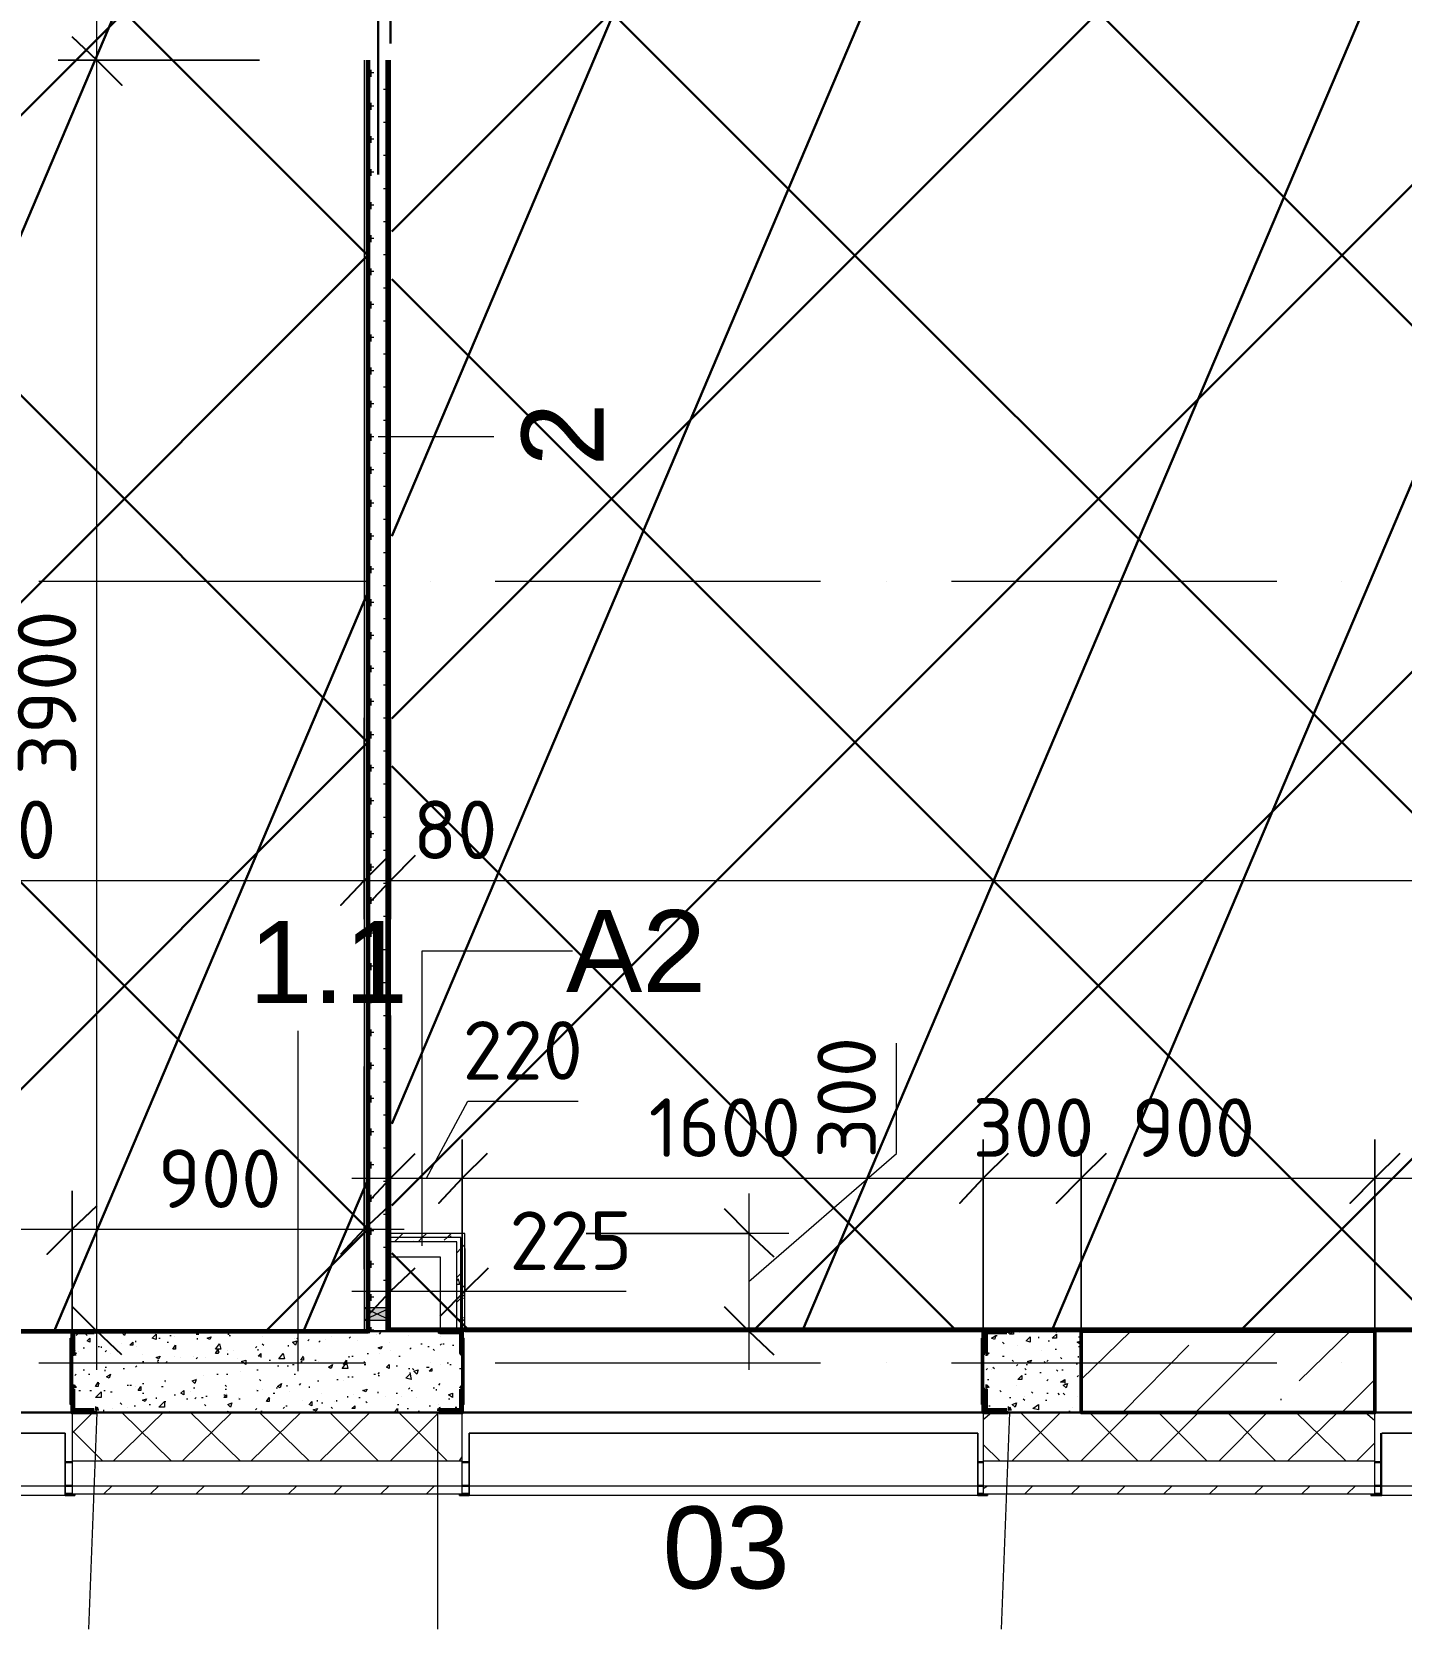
# Model space of a CAD drawing. Header units: millimetres. Extents: x -84737 to 172119, y -43083 to 59399.
# Drawn here: x 25883 to 30087, y 33163 to 38067 of the extents above; entities that cross this region are included whole.
import ezdxf

# ---------------------------------------------------------------- set-up
doc = ezdxf.new("R2010")
doc.units = ezdxf.units.MM
for name, color, linetype, lineweight in [('11) Плинтус ПЛ-2', 70, 'Continuous', 30), ('15) Штукатурка стен СТ-1.1', 161, 'Continuous', 60), ('16) Краска СТ-1.1 стена', 5, 'Continuous', 60), ('18) Краска ПТ-1 потолок', 31, 'Continuous', 30), ('20) Шпакл. баз. фин Стена', 40, 'Continuous', 60), ('22) Шпакл. баз. фин. Потолок', 102, 'Continuous', 30)]:
    doc.layers.add(name, color=color, linetype=linetype, lineweight=lineweight)
for name, color, linetype in [('PDF _Марки', 7, 'Continuous'), ('PDF _Несущие колонны', 7, 'Continuous'), ('PDF _Обобщенные модели', 7, 'Continuous'), ('PDF _Окна', 7, 'Continuous'), ('PDF _Оси', 7, 'Continuous'), ('PDF _Перекрытия', 7, 'Continuous'), ('PDF _Размеры-100', 7, 'Continuous'), ('PDF _Стены', 7, 'Continuous'), ('PDF _Текст', 7, 'Continuous'), ('PDF _Элементы узлов', 7, 'Continuous')]:
    doc.layers.add(name, color=color, linetype=linetype)
doc.styles.add('PDF GOSTCommon', font='arial.ttf')
doc.styles.add('PDF ISOCPEUR', font='isocpeur.ttf')

msp = doc.modelspace()

# ---------------------------------------------------------------- hatches: boundary and pattern name
at = {"layer": '18) Краска ПТ-1 потолок'}
h = msp.add_hatch(dxfattribs=at)
h.set_pattern_fill('ANSI32', color=256, scale=222, angle=22)
h.paths.add_polyline_path([(26915.9, 43368.7), (24507.3, 43368.7), (24507.3, 34077.2), (26915.9, 34077.2)])
h.paths.add_polyline_path([(36427.6, 39178), (36427.6, 34081.4), (26987.8, 34081.4), (26987.8, 40617.2), (29108.6, 40617.2), (29108.6, 39178)])
h.paths.add_polyline_path([(42006.7, 34077.2), (36508, 34077.2), (36508, 44380.4), (42006.7, 44380.4)])
h.paths.add_polyline_path([(21895.5, 43368.7), (24304.1, 43368.7), (24304.1, 34077.2), (21895.5, 34077.2)])
h.paths.add_polyline_path([(12383.8, 39178), (12383.8, 34081.4), (21823.5, 34081.4), (21823.5, 40617.2), (19702.8, 40617.2), (19702.8, 39178)])
h.paths.add_polyline_path([(6804.6, 34077.2), (12303.4, 34077.2), (12303.4, 44380.4), (6804.6, 44380.4)])
h = msp.add_hatch(dxfattribs=at)
h.set_pattern_fill('ANSI32', color=256, scale=222, angle=22)
h.paths.add_polyline_path([(26915.9, 43368.7), (24507.3, 43368.7), (24507.3, 34077.2), (26915.9, 34077.2)])
h.paths.add_polyline_path([(36427.6, 39178), (36427.6, 34081.4), (26987.8, 34081.4), (26987.8, 40617.2), (29108.6, 40617.2), (29108.6, 39178)])
h.paths.add_polyline_path([(42006.7, 34077.2), (36508, 34077.2), (36508, 44380.4), (42006.7, 44380.4)])
h.paths.add_polyline_path([(21895.5, 43368.7), (24304.1, 43368.7), (24304.1, 34077.2), (21895.5, 34077.2)])
h.paths.add_polyline_path([(12383.8, 39178), (12383.8, 34081.4), (21823.5, 34081.4), (21823.5, 40617.2), (19702.8, 40617.2), (19702.8, 39178)])
h.paths.add_polyline_path([(6804.6, 34077.2), (12303.4, 34077.2), (12303.4, 44380.4), (6804.6, 44380.4)])
at = {"layer": '22) Шпакл. баз. фин. Потолок'}
h = msp.add_hatch(dxfattribs=at)
h.set_pattern_fill('ANSI37', color=256, scale=333)
h.paths.add_polyline_path([(26915.9, 43368.7), (24507.3, 43368.7), (24507.3, 34077.2), (26915.9, 34077.2)])
h.paths.add_polyline_path([(36427.6, 39178), (36427.6, 34081.4), (26987.8, 34081.4), (26987.8, 40617.2), (29108.6, 40617.2), (29108.6, 39178)])
h.paths.add_polyline_path([(42006.7, 34077.2), (36508, 34077.2), (36508, 44380.4), (42006.7, 44380.4)])
h.paths.add_polyline_path([(21895.5, 43368.7), (24304.1, 43368.7), (24304.1, 34077.2), (21895.5, 34077.2)])
h.paths.add_polyline_path([(12383.8, 39178), (12383.8, 34081.4), (21823.5, 34081.4), (21823.5, 40617.2), (19702.8, 40617.2), (19702.8, 39178)])
h.paths.add_polyline_path([(6804.6, 34077.2), (12303.4, 34077.2), (12303.4, 44380.4), (6804.6, 44380.4)])
h = msp.add_hatch(dxfattribs=at)
h.set_pattern_fill('ANSI37', color=256, scale=333)
h.paths.add_polyline_path([(26915.9, 43368.7), (24507.3, 43368.7), (24507.3, 34077.2), (26915.9, 34077.2)])
h.paths.add_polyline_path([(36427.6, 39178), (36427.6, 34081.4), (26987.8, 34081.4), (26987.8, 40617.2), (29108.6, 40617.2), (29108.6, 39178)])
h.paths.add_polyline_path([(42006.7, 34077.2), (36508, 34077.2), (36508, 44380.4), (42006.7, 44380.4)])
h.paths.add_polyline_path([(21895.5, 43368.7), (24304.1, 43368.7), (24304.1, 34077.2), (21895.5, 34077.2)])
h.paths.add_polyline_path([(12383.8, 39178), (12383.8, 34081.4), (21823.5, 34081.4), (21823.5, 40617.2), (19702.8, 40617.2), (19702.8, 39178)])
h.paths.add_polyline_path([(6804.6, 34077.2), (12303.4, 34077.2), (12303.4, 44380.4), (6804.6, 44380.4)])

# ---------------------------------------------------------------- linework, layer by layer
at = {"layer": '11) Плинтус ПЛ-2'}
for points in [[(26915.9, 43368.7), (24507.3, 43368.7), (24507.3, 34077.2), (26915.9, 34077.2), (26915.9, 37980)], [(36427.6, 37480.5), (36427.6, 34081.4), (26976.2, 34081.4), (26976.2, 37980)]]:
    msp.add_lwpolyline(points, dxfattribs=at)
at = {"layer": '15) Штукатурка стен СТ-1.1'}
for points in [[(24507.3, 43368.7), (24507.3, 34077.2), (26915.9, 34077.2), (26915.9, 37980)], [(36427.6, 37480.5), (36427.6, 34081.4), (26976.2, 34081.4), (26976.2, 37980)]]:
    msp.add_lwpolyline(points, dxfattribs=at)
at = {"layer": '16) Краска СТ-1.1 стена'}
for points in [[(24507.3, 43368.7), (24507.3, 34077.2), (26915.9, 34077.2), (26915.9, 37980)], [(36427.6, 37480.5), (36427.6, 34081.4), (26976.2, 34081.4), (26976.2, 37980)]]:
    msp.add_lwpolyline(points, dxfattribs=at)
at = {"layer": '20) Шпакл. баз. фин Стена'}
for points in [[(24507.3, 43368.7), (24507.3, 34077.2), (26915.9, 34077.2), (26915.9, 37980)], [(36427.6, 37480.5), (36427.6, 34081.4), (26976.2, 34081.4), (26976.2, 37980)]]:
    msp.add_lwpolyline(points, dxfattribs=at)
at = {"layer": 'PDF _Марки', "lineweight": 9}
for points in [[(26946.1, 36824.5), (27301.7, 36824.5)], [(27081.6, 34339.6), (27081.6, 35245.5), (27543, 35245.5)], [(26700.6, 33954.4), (26700.6, 35000)], [(26082.6, 33827.4), (26057.2, 33162.8)], [(27128.2, 33827.4), (27128.2, 33162.8)], [(28884.9, 33827.4), (28859.5, 33162.8)]]:
    msp.add_lwpolyline(points, dxfattribs=at)
at = {"layer": 'PDF _Несущие колонны', "lineweight": 9}
for points in [[(29105.1, 33929), (29257.5, 34077.2)], [(29232.1, 33827.4), (29435.3, 34034.8)], [(29456.4, 33827.4), (29706.2, 34077.2)], [(29773.9, 33924.8), (29930.5, 34077.2)], [(29905.1, 33827.4), (30006.7, 33929)], [(29718.9, 33865.5), (29718.9, 33869.7)]]:
    msp.add_lwpolyline(points, dxfattribs=at)
at = {"layer": 'PDF _Несущие колонны', "lineweight": 50}
msp.add_lwpolyline([(30006.7, 34077.2), (29105.1, 34077.2), (29105.1, 33827.4), (30006.7, 33827.4)], close=True, dxfattribs=at)
at = {"layer": 'PDF _Обобщенные модели', "lineweight": 30}
for points in [[(26946.1, 39677.7), (26946.1, 37628.8)], [(26006.4, 33852.8), (26002.1, 33852.8), (26002.1, 34056), (26006.4, 34056)], [(27204.4, 34056), (27208.6, 34056), (27208.6, 33852.8), (27204.4, 33852.8)], [(28804.5, 33852.8), (28800.3, 33852.8), (28800.3, 34056), (28804.5, 34056)]]:
    msp.add_lwpolyline(points, dxfattribs=at)
at = {"layer": 'PDF _Обобщенные модели', "lineweight": 50}
for points in [[(26082.6, 34077.2), (26006.4, 34077.2), (26006.4, 34005.2)], [(26010.6, 34009.4), (26010.6, 34072.9), (26074.1, 34072.9)], [(27204.4, 34005.2), (27204.4, 34077.2), (27132.4, 34077.2)], [(27136.6, 34072.9), (27200.1, 34072.9), (27200.1, 34009.4)], [(28880.7, 34077.2), (28804.5, 34077.2), (28804.5, 34005.2)], [(28813, 34009.4), (28813, 34072.9), (28876.5, 34072.9)], [(26006.4, 33903.6), (26006.4, 33827.4), (26082.6, 33827.4)], [(26074.1, 33835.9), (26010.6, 33835.9), (26010.6, 33899.4)], [(27132.4, 33827.4), (27204.4, 33827.4), (27204.4, 33903.6)], [(27200.1, 33899.4), (27200.1, 33835.9), (27136.6, 33835.9)], [(28804.5, 33903.6), (28804.5, 33827.4), (28880.7, 33827.4)], [(28876.5, 33835.9), (28813, 33835.9), (28813, 33899.4)]]:
    msp.add_lwpolyline(points, dxfattribs=at)
for centre, radius, start, end in [((26077.3, 34080.7), 6.35, 270, 11.5359), ((27138.8, 34079.3), 6.36, 168.4833, 269.9732), ((28879.8, 34080.7), 6.35, 270, 11.5359), ((26009.5, 34012.9), 6.35, 258.4641, 360), ((27206.5, 34011.5), 6.36, 180.0268, 281.5167), ((28812, 34012.9), 6.35, 258.4641, 360), ((26009.5, 33902.9), 6.35, 0, 101.5359), ((27206.5, 33901.5), 6.36, 78.4833, 179.9732), ((28812, 33902.9), 6.35, 0, 101.5359), ((26077.3, 33835.1), 6.35, 348.4641, 90), ((27138.8, 33833.7), 6.36, 90.0268, 191.5167), ((28879.8, 33835.1), 6.35, 348.4641, 90)]:
    msp.add_arc(centre, radius, start, end, dxfattribs=at)
at = {"layer": 'PDF _Окна', "lineweight": 18}
for points in [[(25985.2, 33573.4), (26014.8, 33573.4), (26014.8, 33577.6), (26014.8, 33573.4), (25985.2, 33573.4), (25985.2, 33763.9), (24825.3, 33763.9), (24825.3, 33573.4), (24795.7, 33573.4), (24795.7, 33577.6), (24795.7, 33573.4), (24825.3, 33573.4)], [(24825.3, 33603), (24825.3, 33763.9), (25985.2, 33763.9), (25985.2, 33603)], [(28787.6, 33573.4), (28817.2, 33573.4), (28817.2, 33577.6), (28817.2, 33573.4), (28787.6, 33573.4), (28787.6, 33763.9), (27225.5, 33763.9), (27225.5, 33573.4), (27195.9, 33573.4), (27195.9, 33577.6), (27195.9, 33573.4), (27225.5, 33573.4)], [(27225.5, 33603), (27225.5, 33763.9), (28787.6, 33763.9), (28787.6, 33603)], [(30023.7, 33763.9), (30023.7, 33573.4), (29998.3, 33573.4), (29998.3, 33577.6)], [(33185.9, 33573.4), (33215.5, 33573.4), (33215.5, 33577.6), (33215.5, 33573.4), (33185.9, 33573.4), (33185.9, 33763.9), (30027.9, 33763.9)], [(30027.9, 33603), (30027.9, 33763.9), (33185.9, 33763.9), (33185.9, 33603)], [(29994, 33577.6), (29994, 33573.4), (30027.9, 33573.4)]]:
    msp.add_lwpolyline(points, dxfattribs=at)
for points in [[(25985.2, 33603), (25985.2, 33573.4), (24825.3, 33573.4), (24825.3, 33603)], [(28787.6, 33603), (28787.6, 33573.4), (27225.5, 33573.4), (27225.5, 33603)], [(33185.9, 33603), (33185.9, 33573.4), (30027.9, 33573.4), (30027.9, 33603)]]:
    msp.add_lwpolyline(points, close=True, dxfattribs=at)
at = {"layer": 'PDF _Окна', "transparency": 33554559}
for points in [[(26984.2, 34111), (26984.2, 34149.1), (26903.8, 34111)], [(26984.2, 34149.1), (26903.8, 34111), (26903.8, 34149.1)]]:
    msp.add_solid(points, dxfattribs=at)
at = {"layer": 'PDF _Оси', "lineweight": 9}
for points in [[(25904.8, 36380), (26908, 36380)], [(27107, 36380), (27107, 36380)], [(27306, 36380), (28305, 36380)], [(28508.2, 36380), (28508.2, 36380)], [(28707.1, 36380), (29706.2, 36380)], [(29905.1, 36380), (29905.1, 36380)], [(25904.8, 33979.8), (26908, 33979.8)], [(27107, 33979.8), (27107, 33979.8)], [(27306, 33979.8), (28305, 33979.8)], [(28508.2, 33979.8), (28508.2, 33979.8)], [(28707.1, 33979.8), (29706.2, 33979.8)], [(29905.1, 33979.8), (29905.1, 33979.8)]]:
    msp.add_lwpolyline(points, dxfattribs=at)
at = {"layer": 'PDF _Перекрытия', "lineweight": 30}
msp.add_lwpolyline([(26984.2, 39377.1), (26984.2, 38031)], dxfattribs=at)
at = {"layer": 'PDF _Размеры-100', "lineweight": 9}
for points in [[(26082.6, 33958.6), (26082.6, 37980.2), (26082.6, 39427.9), (26082.6, 43377.5), (26082.6, 43580.7), (26188.4, 43580.7), (25964, 43580.7), (26188.4, 43580.7), (26082.6, 43580.7), (26082.6, 44698.2)], [(6686.1, 35461.4), (12303.5, 35461.4), (12384, 35461.4), (21824, 35461.4), (21904.4, 35461.4), (24304.6, 35461.4), (24503.6, 35461.4), (26903.8, 35461.4), (26984.2, 35461.4), (36424.2, 35461.4), (36504.7, 35461.4), (36504.7, 35960.9), (36504.7, 35342.9), (36504.7, 35960.9), (36504.7, 35461.4), (42126.4, 35461.4)], [(26946.1, 35461.4), (27068.9, 35461.4), (27293.3, 35461.4)], [(26984.2, 34424.3), (26984.2, 35046.6), (26984.2, 34547)], [(28084.9, 34229.6), (28537.8, 34623.2), (28537.8, 34961.9)], [(26903.8, 34267.7), (26903.8, 34889.9), (26903.8, 34390.4)], [(27094.3, 34547), (27221.3, 34784.1), (27560, 34784.1)], [(26984.2, 34077.2), (26984.2, 34699.4), (26984.2, 34199.9)], [(26865.7, 34547), (27204.4, 34547), (28804.5, 34547), (29105.1, 34547), (30006.7, 34547), (33207, 34547), (34104.5, 34547), (34405, 34547), (35607.2, 34547), (35607.2, 34047.5), (35607.2, 34665.6), (35607.2, 34047.5), (35607.2, 34547), (36547, 34547)], [(24685.6, 34390.4), (26006.4, 34390.4), (26006.4, 33886.7), (26006.4, 34508.9), (26006.4, 33886.7), (26006.4, 34390.4), (27026.6, 34390.4)], [(28084.9, 34500.5), (28084.9, 33958.6)], [(27212.8, 34077.2), (27212.8, 34331.2), (27212.8, 34199.9)], [(28207.6, 34377.7), (27585.4, 34377.7), (28084.9, 34377.7)], [(26865.7, 34199.9), (27331.4, 34199.9)], [(27098.5, 34199.9), (27365.2, 34199.9), (27708.1, 34199.9)], [(25964, 34077.2), (26294.2, 34077.2), (26082.6, 34077.2)], [(27966.3, 34077.2), (28584.4, 34077.2), (28084.9, 34077.2)]]:
    msp.add_lwpolyline(points, dxfattribs=at)
at = {"layer": 'PDF _Размеры-100', "lineweight": 25}
for points in [[(26006.4, 38052.1), (26082.6, 37980.2), (26158.8, 37904), (26082.6, 37980.2)], [(26980, 35537.6), (26903.8, 35461.4), (26831.8, 35385.2), (26903.8, 35461.4)], [(27060.4, 35537.6), (26984.2, 35461.4), (26912.3, 35385.2), (26984.2, 35461.4)], [(27280.6, 34623.2), (27204.4, 34547), (27132.4, 34470.8), (27204.4, 34547)], [(28880.7, 34623.2), (28804.5, 34547), (28732.5, 34470.8), (28804.5, 34547)], [(29181.3, 34623.2), (29105.1, 34547), (29028.9, 34470.8), (29105.1, 34547)], [(30082.9, 34623.2), (30006.7, 34547), (29930.5, 34470.8), (30006.7, 34547)], [(26082.6, 34462.4), (26006.4, 34390.4), (25930.2, 34314.2), (26006.4, 34390.4)]]:
    msp.add_lwpolyline(points, close=True, dxfattribs=at)
at = {"layer": 'PDF _Размеры-100', "lineweight": 9}
for points in [[(26082.6, 37980.2), (26582.1, 37980.2), (25964, 37980.2), (26582.1, 37980.2)], [(26903.8, 35461.4), (26903.8, 35960.9), (26903.8, 35342.9), (26903.8, 35960.9)], [(26984.2, 35461.4), (26984.2, 35960.9), (26984.2, 35342.9), (26984.2, 35960.9)], [(27204.4, 34547), (27204.4, 34047.5), (27204.4, 34665.6), (27204.4, 34047.5)], [(28804.5, 34547), (28804.5, 34047.5), (28804.5, 34665.6), (28804.5, 34047.5)], [(29105.1, 34547), (29105.1, 34047.5), (29105.1, 34665.6), (29105.1, 34047.5)], [(30006.7, 34547), (30006.7, 34047.5), (30006.7, 34665.6), (30006.7, 34047.5)]]:
    msp.add_lwpolyline(points, close=True, dxfattribs=at)
at = {"layer": 'PDF _Размеры-100', "lineweight": 25}
for points in [[(26912.3, 34470.8), (26984.2, 34547), (27060.4, 34623.2)], [(26831.8, 34314.2), (26903.8, 34390.4), (26980, 34462.4)], [(28008.7, 34453.9), (28084.9, 34377.7), (28161.1, 34305.8)], [(26912.3, 34123.7), (26984.2, 34199.9), (27060.4, 34271.9)], [(27136.6, 34123.7), (27212.8, 34199.9), (27284.8, 34271.9)], [(26158.8, 34005.2), (26082.6, 34077.2), (26006.4, 34153.4)], [(28008.7, 34153.4), (28084.9, 34077.2), (28161.1, 34005.2)]]:
    msp.add_lwpolyline(points, dxfattribs=at)
at = {"layer": 'PDF _Стены', "lineweight": 18}
for points in [[(26903.8, 37980.2), (26903.8, 34149.1)], [(26984.2, 34149.1), (26984.2, 37980.2)], [(27204.4, 34077.2), (27212.8, 34077.2), (27212.8, 34377.7), (26984.2, 34377.7)], [(27200.1, 34077.2), (27200.1, 34365), (26984.2, 34365)], [(27187.4, 34077.2), (27187.4, 34352.3), (26984.2, 34352.3)], [(26984.2, 34305.8), (27136.6, 34305.8), (27136.6, 34077.2)], [(26903.8, 34111), (26903.8, 34077.2), (26984.2, 34077.2), (26984.2, 34111)], [(26006.4, 33827.4), (26006.4, 33577.6), (27204.4, 33577.6), (27204.4, 33827.4)], [(28804.5, 33827.4), (28804.5, 33577.6), (30006.7, 33577.6), (30006.7, 33827.4), (29105.1, 33827.4)], [(26006.4, 33679.2), (27204.4, 33679.2)], [(28804.5, 33679.2), (30006.7, 33679.2)], [(26006.4, 33603), (27204.4, 33603)], [(28804.5, 33603), (30006.7, 33603)]]:
    msp.add_lwpolyline(points, dxfattribs=at)
at = {"layer": 'PDF _Стены', "lineweight": 9}
for points in [[(26912.3, 37942.1), (26933.4, 37942.1)], [(26925, 37929.4), (26925, 37950.5)], [(26963.1, 37891.3), (26984.2, 37891.3)], [(26975.8, 37878.6), (26975.8, 37899.7)], [(26912.3, 37840.5), (26933.4, 37840.5)], [(26925, 37827.8), (26925, 37848.9)], [(26963.1, 37789.7), (26984.2, 37789.7)], [(26975.8, 37777), (26975.8, 37798.1)], [(26912.3, 37738.9), (26933.4, 37738.9)], [(26925, 37726.2), (26925, 37747.3)], [(26963.1, 37688.1), (26984.2, 37688.1)], [(26975.8, 37675.4), (26975.8, 37696.5)], [(26912.3, 37637.3), (26933.4, 37637.3)], [(26925, 37624.6), (26925, 37645.7)], [(26963.1, 37586.5), (26984.2, 37586.5)], [(26975.8, 37573.8), (26975.8, 37594.9)], [(26912.3, 37535.7), (26933.4, 37535.7)], [(26925, 37523), (26925, 37544.1)], [(26963.1, 37484.9), (26984.2, 37484.9)], [(26975.8, 37472.2), (26975.8, 37493.3)], [(26912.3, 37434.1), (26933.4, 37434.1)], [(26925, 37421.4), (26925, 37442.5)], [(26963.1, 37383.3), (26984.2, 37383.3)], [(26975.8, 37370.6), (26975.8, 37391.7)], [(26912.3, 37332.5), (26933.4, 37332.5)], [(26925, 37319.8), (26925, 37340.9)], [(26963.1, 37281.7), (26984.2, 37281.7)], [(26975.8, 37269), (26975.8, 37290.2)], [(26912.3, 37230.9), (26933.4, 37230.9)], [(26925, 37218.2), (26925, 37239.4)], [(26963.1, 37180.1), (26984.2, 37180.1)], [(26975.8, 37167.4), (26975.8, 37188.6)], [(26912.3, 37129.3), (26933.4, 37129.3)], [(26925, 37116.6), (26925, 37137.8)], [(26963.1, 37078.5), (26984.2, 37078.5)], [(26975.8, 37065.8), (26975.8, 37087)], [(26912.3, 37027.7), (26933.4, 37027.7)], [(26925, 37015), (26925, 37036.2)], [(26975.8, 36964.2), (26975.8, 36985.4)], [(26925, 36913.4), (26925, 36934.6)], [(26963.1, 36976.9), (26984.2, 36976.9)], [(26912.3, 36926.1), (26933.4, 36926.1)], [(26975.8, 36862.6), (26975.8, 36883.8)], [(26925, 36811.8), (26925, 36833)], [(26963.1, 36875.3), (26984.2, 36875.3)], [(26912.3, 36824.5), (26933.4, 36824.5)], [(26975.8, 36761), (26975.8, 36782.2)], [(26963.1, 36773.7), (26984.2, 36773.7)], [(26912.3, 36722.9), (26933.4, 36722.9)], [(26925, 36710.2), (26925, 36731.4)], [(26963.1, 36672.1), (26984.2, 36672.1)], [(26975.8, 36659.4), (26975.8, 36680.6)], [(26912.3, 36621.3), (26933.4, 36621.3)], [(26925, 36608.6), (26925, 36629.8)], [(26963.1, 36570.5), (26984.2, 36570.5)], [(26975.8, 36557.8), (26975.8, 36579)], [(26912.3, 36519.7), (26933.4, 36519.7)], [(26925, 36507), (26925, 36528.2)], [(26963.1, 36468.9), (26984.2, 36468.9)], [(26975.8, 36456.2), (26975.8, 36477.4)], [(26912.3, 36418.1), (26933.4, 36418.1)], [(26925, 36405.4), (26925, 36426.6)], [(26963.1, 36367.3), (26984.2, 36367.3)], [(26975.8, 36354.6), (26975.8, 36375.8)], [(26912.3, 36316.5), (26933.4, 36316.5)], [(26925, 36303.8), (26925, 36325)], [(26963.1, 36265.7), (26984.2, 36265.7)], [(26975.8, 36253), (26975.8, 36274.2)], [(26912.3, 36214.9), (26933.4, 36214.9)], [(26925, 36202.2), (26925, 36223.4)], [(26963.1, 36164.1), (26984.2, 36164.1)], [(26975.8, 36151.4), (26975.8, 36172.6)], [(26912.3, 36113.3), (26933.4, 36113.3)], [(26925, 36100.6), (26925, 36121.8)], [(26963.1, 36062.5), (26984.2, 36062.5)], [(26975.8, 36049.8), (26975.8, 36071)], [(26912.3, 36011.7), (26933.4, 36011.7)], [(26925, 35999), (26925, 36020.2)], [(26963.1, 35960.9), (26984.2, 35960.9)], [(26975.8, 35948.2), (26975.8, 35969.4)], [(26912.3, 35910.1), (26933.4, 35910.1)], [(26925, 35897.4), (26925, 35918.6)], [(26963.1, 35859.3), (26984.2, 35859.3)], [(26975.8, 35846.6), (26975.8, 35867.8)], [(26912.3, 35808.5), (26933.4, 35808.5)], [(26925, 35795.8), (26925, 35817)], [(26963.1, 35757.7), (26984.2, 35757.7)], [(26975.8, 35745), (26975.8, 35766.2)], [(26912.3, 35706.9), (26933.4, 35706.9)], [(26925, 35694.2), (26925, 35715.4)], [(26963.1, 35656.1), (26984.2, 35656.1)], [(26975.8, 35643.4), (26975.8, 35664.6)], [(26912.3, 35605.3), (26933.4, 35605.3)], [(26925, 35592.6), (26925, 35613.8)], [(26975.8, 35541.8), (26975.8, 35563)], [(26925, 35491), (26925, 35512.2)], [(26963.1, 35554.5), (26984.2, 35554.5)], [(26912.3, 35503.7), (26933.4, 35503.7)], [(26975.8, 35440.2), (26975.8, 35461.4)], [(26925, 35389.4), (26925, 35410.6)], [(26963.1, 35452.9), (26984.2, 35452.9)], [(26912.3, 35402.1), (26933.4, 35402.1)], [(26975.8, 35338.7), (26975.8, 35359.8)], [(26963.1, 35351.4), (26984.2, 35351.4)], [(26912.3, 35300.6), (26933.4, 35300.6)], [(26925, 35287.9), (26925, 35309)], [(26963.1, 35249.8), (26984.2, 35249.8)], [(26975.8, 35237.1), (26975.8, 35258.2)], [(26912.3, 35199), (26933.4, 35199)], [(26925, 35186.3), (26925, 35207.4)], [(26963.1, 35148.2), (26984.2, 35148.2)], [(26975.8, 35135.5), (26975.8, 35156.6)], [(26912.3, 35097.4), (26933.4, 35097.4)], [(26925, 35084.7), (26925, 35105.8)], [(26963.1, 35046.6), (26984.2, 35046.6)], [(26975.8, 35033.9), (26975.8, 35055)], [(26912.3, 34995.8), (26933.4, 34995.8)], [(26925, 34983.1), (26925, 35004.2)], [(26963.1, 34945), (26984.2, 34945)], [(26975.8, 34932.3), (26975.8, 34953.4)], [(26912.3, 34894.2), (26933.4, 34894.2)], [(26925, 34881.5), (26925, 34902.6)], [(26963.1, 34843.4), (26984.2, 34843.4)], [(26975.8, 34830.7), (26975.8, 34851.8)], [(26912.3, 34792.6), (26933.4, 34792.6)], [(26925, 34779.9), (26925, 34801)], [(26963.1, 34741.8), (26984.2, 34741.8)], [(26975.8, 34729.1), (26975.8, 34750.2)], [(26912.3, 34691), (26933.4, 34691)], [(26925, 34678.3), (26925, 34699.4)], [(26963.1, 34640.2), (26984.2, 34640.2)], [(26975.8, 34627.5), (26975.8, 34648.6)], [(26912.3, 34589.4), (26933.4, 34589.4)], [(26925, 34576.7), (26925, 34597.8)], [(26963.1, 34538.6), (26984.2, 34538.6)], [(26975.8, 34525.9), (26975.8, 34547)], [(26912.3, 34487.8), (26933.4, 34487.8)], [(26925, 34475.1), (26925, 34496.2)], [(26963.1, 34437), (26984.2, 34437)], [(26975.8, 34424.3), (26975.8, 34445.4)], [(26912.3, 34386.2), (26933.4, 34386.2)], [(26925, 34373.5), (26925, 34394.7)], [(26963.1, 34335.4), (26984.2, 34335.4)], [(26975.8, 34322.7), (26975.8, 34343.9)], [(26996.9, 34352.3), (27009.6, 34365), (27022.3, 34377.7)], [(27030.8, 34377.7), (27030.8, 34377.7)], [(27056.2, 34356.6), (27056.2, 34356.6)], [(27068.9, 34352.3), (27081.6, 34365), (27094.3, 34377.7)], [(27149.3, 34356.6), (27157.8, 34365), (27170.5, 34377.7)], [(27166.3, 34369.3), (27170.5, 34369.3)], [(27187.4, 34318.5), (27200.1, 34331.2), (27212.8, 34343.9)], [(26912.3, 34284.6), (26933.4, 34284.6)], [(26925, 34271.9), (26925, 34293.1)], [(26963.1, 34233.8), (26984.2, 34233.8)], [(26975.8, 34221.1), (26975.8, 34242.3)], [(27187.4, 34242.3), (27200.1, 34255)], [(27187.4, 34246.5), (27187.4, 34246.5)], [(27187.4, 34229.6), (27191.7, 34238), (27195.9, 34221.1), (27187.4, 34221.1)], [(27200.1, 34255), (27200.1, 34255)], [(26912.3, 34183), (26933.4, 34183)], [(26925, 34170.3), (26925, 34191.5)], [(27187.4, 34166.1), (27200.1, 34178.8), (27212.8, 34191.5)], [(27208.6, 34216.9), (27208.6, 34212.6)], [(27208.6, 34178.8), (27212.8, 34178.8)], [(26925, 34077.2), (26925, 34089.9)], [(27187.4, 34089.9), (27187.4, 34094.1)], [(27204.4, 34115.3), (27200.1, 34106.8), (27200.1, 34111), (27191.7, 34111), (27200.1, 34115.3), (27204.4, 34119.5), (27208.6, 34119.5)], [(27200.1, 34102.6), (27212.8, 34115.3)], [(26019.1, 34064.5), (26023.3, 34068.7)], [(26048.7, 34068.7), (26052.9, 34064.5)], [(26112.2, 34077.2), (26112.2, 34077.2)], [(26158.8, 34039.1), (26158.8, 34039.1)], [(26196.9, 34077.2), (26201.1, 34077.2)], [(26201.1, 34047.5), (26201.1, 34043.3)], [(26273.1, 34056), (26277.3, 34056)], [(26294.2, 34072.9), (26298.5, 34072.9)], [(26298.5, 34043.3), (26302.7, 34043.3)], [(26306.9, 34064.5), (26311.2, 34064.5)], [(26319.6, 34060.2), (26319.6, 34060.2)], [(26387.4, 34068.7), (26391.6, 34068.7), (26395.8, 34068.7)], [(26391.6, 34051.8), (26391.6, 34056)], [(26484.7, 34068.7), (26489, 34068.7)], [(26489, 34064.5), (26493.2, 34064.5)], [(26590.6, 34060.2), (26590.6, 34060.2)], [(26590.6, 34039.1), (26594.8, 34034.8)], [(26671, 34030.6), (26671, 34034.8)], [(26683.7, 34043.3), (26687.9, 34043.3)], [(26687.9, 34056), (26687.9, 34056)], [(26696.4, 34056), (26700.6, 34051.8)], [(26730.2, 34047.5), (26734.5, 34051.8)], [(26747.2, 34077.2), (26747.2, 34077.2)], [(26764.1, 34043.3), (26768.3, 34047.5)], [(26785.3, 34051.8), (26785.3, 34051.8)], [(26802.2, 34072.9), (26806.4, 34072.9)], [(26802.2, 34060.2), (26802.2, 34060.2)], [(26844.5, 34072.9), (26844.5, 34072.9)], [(26857.2, 34056), (26861.5, 34060.2)], [(26882.6, 34047.5), (26882.6, 34047.5)], [(26912.3, 34081.4), (26933.4, 34081.4)], [(26916.5, 34072.9), (26920.7, 34072.9)], [(26941.9, 34068.7), (26941.9, 34068.7)], [(26950.4, 34068.7), (26954.6, 34072.9)], [(26980, 34043.3), (26980, 34043.3)], [(27039.3, 34064.5), (27039.3, 34064.5)], [(27077.4, 34039.1), (27081.6, 34039.1)], [(27136.6, 34060.2), (27136.6, 34060.2)], [(27136.6, 34034.8), (27140.9, 34039.1)], [(27145.1, 34039.1), (27149.3, 34039.1)], [(27174.7, 34034.8), (27179, 34034.8)], [(28842.6, 34064.5), (28846.8, 34064.5)], [(28863.8, 34043.3), (28868, 34039.1)], [(28910.3, 34034.8), (28910.3, 34034.8)], [(28914.6, 34072.9), (28914.6, 34072.9)], [(28931.5, 34077.2), (28931.5, 34077.2)], [(28973.8, 34060.2), (28973.8, 34056)], [(29003.5, 34047.5), (29007.7, 34047.5)], [(29024.6, 34077.2), (29028.9, 34072.9)], [(29079.7, 34077.2), (29079.7, 34077.2)], [(29096.6, 34060.2), (29100.8, 34060.2)], [(26006.4, 34013.7), (26014.8, 34017.9), (26010.6, 34005.2), (26006.4, 34009.4)], [(26014.8, 34005.2), (26019.1, 34005.2)], [(26027.5, 34013.7), (26027.5, 34013.7)], [(26040.2, 34026.4), (26044.5, 34026.4)], [(26086.8, 34030.6), (26091, 34030.6)], [(26095.3, 34030.6), (26095.3, 34026.4)], [(26108, 34013.7), (26112.2, 34017.9)], [(26124.9, 34009.4), (26124.9, 34009.4)], [(26205.3, 34030.6), (26205.3, 34030.6)], [(26222.3, 34005.2), (26222.3, 34005.2)], [(26268.8, 33988.3), (26273.1, 33988.3)], [(26319.6, 34001), (26319.6, 34001)], [(26340.8, 33996.7), (26340.8, 33996.7)], [(26378.9, 34001), (26378.9, 34001)], [(26387.4, 33992.5), (26391.6, 33996.7)], [(26417, 33996.7), (26417, 33996.7)], [(26455.1, 34013.7), (26459.3, 34013.7)], [(26484.7, 34017.9), (26484.7, 34017.9)], [(26484.7, 34005.2), (26484.7, 34009.4)], [(26501.7, 34017.9), (26501.7, 34017.9)], [(26514.4, 33992.5), (26514.4, 33992.5)], [(26569.4, 34026.4), (26573.6, 34030.6)], [(26577.9, 34017.9), (26577.9, 34022.1)], [(26586.3, 34001), (26577.9, 34001), (26586.3, 34009.4), (26586.3, 33996.7)], [(26611.7, 33988.3), (26616, 33988.3)], [(26717.5, 33996.7), (26717.5, 33988.3), (26709.1, 33988.3), (26717.5, 34001)], [(26751.4, 33988.3), (26755.6, 33988.3)], [(26857.2, 33996.7), (26857.2, 34001)], [(26865.7, 34001), (26869.9, 34001)], [(26912.3, 34009.4), (26916.5, 34009.4)], [(26950.4, 34009.4), (26950.4, 34009.4)], [(26984.2, 34017.9), (26984.2, 34017.9)], [(27009.6, 34001), (27013.9, 34001)], [(27043.5, 34022.1), (27047.7, 34026.4)], [(27098.5, 34030.6), (27102.8, 34030.6)], [(27115.5, 34022.1), (27119.7, 34017.9)], [(28817.2, 34022.1), (28817.2, 34022.1)], [(28863.8, 34001), (28868, 34001)], [(28893.4, 33988.3), (28897.6, 33984)], [(28982.3, 34017.9), (28982.3, 34017.9)], [(28999.2, 33984), (29003.5, 33988.3)], [(29024.6, 34022.1), (29028.9, 34022.1)], [(29041.6, 33996.7), (29045.8, 33992.5)], [(29096.6, 34030.6), (29100.8, 34030.6)], [(29096.6, 33996.7), (29096.6, 34001)], [(26014.8, 33941.7), (26019.1, 33945.9)], [(26040.2, 33958.6), (26044.5, 33958.6)], [(26057.2, 33945.9), (26061.4, 33945.9)], [(26108, 33967.1), (26112.2, 33967.1)], [(26108, 33954.4), (26108, 33958.6)], [(26163, 33962.9), (26167.2, 33962.9)], [(26201.1, 33967.1), (26205.3, 33971.3)], [(26222.3, 33984), (26226.5, 33984)], [(26268.8, 33984), (26273.1, 33979.8)], [(26294.2, 33979.8), (26298.5, 33984)], [(26408.5, 33941.7), (26408.5, 33941.7)], [(26450.9, 33945.9), (26455.1, 33945.9)], [(26480.5, 33945.9), (26484.7, 33945.9)], [(26522.8, 33954.4), (26522.8, 33954.4)], [(26573.6, 33958.6), (26577.9, 33958.6)], [(26637.1, 33971.3), (26641.4, 33971.3)], [(26666.8, 33971.3), (26671, 33971.3)], [(26683.7, 33975.6), (26687.9, 33975.6)], [(26687.9, 33945.9), (26692.2, 33945.9)], [(26709.1, 33984), (26713.3, 33984)], [(26764.1, 33984), (26764.1, 33984)], [(26798, 33967.1), (26798, 33962.9)], [(26806.4, 33979.8), (26810.7, 33979.8)], [(26853, 33937.5), (26857.2, 33937.5)], [(26865.7, 33937.5), (26869.9, 33937.5)], [(26903.8, 33984), (26903.8, 33979.8)], [(26903.8, 33975.6), (26908, 33975.6)], [(26933.4, 33945.9), (26937.7, 33945.9)], [(26946.1, 33945.9), (26950.4, 33950.2)], [(26946.1, 33941.7), (26950.4, 33941.7)], [(27001.2, 33971.3), (27005.4, 33971.3)], [(27043.5, 33950.2), (27047.7, 33929), (27030.8, 33933.2), (27043.5, 33945.9)], [(27039.3, 33962.9), (27043.5, 33962.9)], [(27052, 33962.9), (27056.2, 33958.6)], [(27052, 33958.6), (27052, 33958.6)], [(27094.3, 33967.1), (27098.5, 33967.1), (27102.8, 33967.1)], [(27136.6, 33975.6), (27136.6, 33975.6)], [(27157.8, 33979.8), (27162, 33979.8)], [(27166.3, 33975.6), (27170.5, 33975.6)], [(27195.9, 33962.9), (27200.1, 33962.9)], [(28813, 33958.6), (28817.2, 33962.9)], [(28829.9, 33958.6), (28829.9, 33958.6)], [(28834.1, 33967.1), (28838.4, 33962.9)], [(28906.1, 33971.3), (28910.3, 33975.6)], [(28931.5, 33962.9), (28935.7, 33958.6)], [(28931.5, 33945.9), (28935.7, 33945.9)], [(28935.7, 33975.6), (28940, 33975.6)], [(28978.1, 33950.2), (28982.3, 33950.2)], [(28990.8, 33984), (28995, 33979.8)], [(29028.9, 33958.6), (29033.1, 33954.4)], [(29045.8, 33958.6), (29050, 33958.6)], [(29088.1, 33979.8), (29092.4, 33975.6)], [(29092.4, 33937.5), (29096.6, 33941.7)], [(26027.5, 33895.1), (26031.8, 33895.1)], [(26061.4, 33895.1), (26065.6, 33895.1)], [(26086.8, 33916.3), (26091, 33916.3)], [(26103.7, 33895.1), (26108, 33895.1)], [(26124.9, 33890.9), (26129.1, 33890.9)], [(26175.7, 33912.1), (26179.9, 33912.1)], [(26184.2, 33912.1), (26188.4, 33912.1)], [(26201.1, 33907.8), (26201.1, 33907.8)], [(26222.3, 33916.3), (26226.5, 33916.3)], [(26281.5, 33907.8), (26285.8, 33907.8)], [(26290, 33924.8), (26294.2, 33924.8)], [(26294.2, 33920.5), (26294.2, 33920.5)], [(26370.4, 33890.9), (26370.4, 33890.9)], [(26378.9, 33903.6), (26383.1, 33903.6)], [(26387.4, 33933.2), (26387.4, 33933.2)], [(26476.3, 33912.1), (26480.5, 33907.8)], [(26476.3, 33899.4), (26480.5, 33899.4)], [(26573.6, 33899.4), (26573.6, 33899.4)], [(26573.6, 33895.1), (26577.9, 33895.1)], [(26582.1, 33929), (26586.3, 33924.8)], [(26590.6, 33899.4), (26590.6, 33899.4)], [(26632.9, 33903.6), (26637.1, 33903.6)], [(26666.8, 33907.8), (26666.8, 33912.1)], [(26675.2, 33890.9), (26675.2, 33890.9)], [(26704.8, 33912.1), (26709.1, 33916.3)], [(26734.5, 33907.8), (26734.5, 33903.6)], [(26759.9, 33924.8), (26764.1, 33924.8)], [(26819.1, 33929), (26823.4, 33929)], [(26840.3, 33924.8), (26840.3, 33924.8)], [(26946.1, 33886.7), (26946.1, 33890.9)], [(27039.3, 33899.4), (27043.5, 33903.6)], [(27047.7, 33895.1), (27052, 33895.1)], [(27115.5, 33903.6), (27119.7, 33903.6)], [(27123.9, 33899.4), (27123.9, 33895.1)], [(27132.4, 33912.1), (27136.6, 33916.3)], [(28813, 33899.4), (28813, 33903.6)], [(28817.2, 33929), (28821.4, 33929)], [(28855.3, 33895.1), (28859.5, 33890.9)], [(28906.1, 33912.1), (28906.1, 33912.1)], [(28952.7, 33890.9), (28956.9, 33886.7)], [(28999.2, 33924.8), (29003.5, 33929)], [(29054.3, 33920.5), (29041.6, 33920.5), (29054.3, 33929), (29054.3, 33916.3)], [(26010.6, 33882.4), (26014.8, 33882.4)], [(26129.1, 33840.1), (26129.1, 33840.1)], [(26154.5, 33857), (26158.8, 33852.8)], [(26175.7, 33844.3), (26175.7, 33844.3)], [(26196.9, 33848.6), (26201.1, 33848.6)], [(26222.3, 33886.7), (26226.5, 33886.7)], [(26243.4, 33852.8), (26247.7, 33852.8)], [(26264.6, 33874), (26264.6, 33869.7)], [(26290, 33861.3), (26294.2, 33861.3)], [(26319.6, 33882.4), (26323.9, 33882.4)], [(26357.7, 33869.7), (26362, 33869.7)], [(26383.1, 33869.7), (26387.4, 33874)], [(26404.3, 33874), (26408.5, 33874)], [(26412.8, 33852.8), (26417, 33848.6)], [(26417, 33878.2), (26421.2, 33878.2)], [(26472, 33882.4), (26476.3, 33882.4)], [(26480.5, 33886.7), (26480.5, 33886.7)], [(26518.6, 33874), (26518.6, 33874)], [(26518.6, 33869.7), (26522.8, 33869.7)], [(26569.4, 33835.9), (26573.6, 33840.1)], [(26616, 33869.7), (26616, 33869.7)], [(26624.4, 33886.7), (26628.7, 33886.7)], [(26654.1, 33840.1), (26658.3, 33844.3)], [(26662.5, 33848.6), (26666.8, 33848.6)], [(26713.3, 33865.5), (26713.3, 33865.5)], [(26759.9, 33861.3), (26759.9, 33865.5)], [(26772.6, 33886.7), (26772.6, 33886.7)], [(26772.6, 33857), (26776.8, 33857)], [(26802.2, 33844.3), (26806.4, 33840.1)], [(26810.7, 33861.3), (26810.7, 33861.3)], [(26819.1, 33861.3), (26819.1, 33865.5)], [(26853, 33874), (26853, 33878.2)], [(26869.9, 33882.4), (26869.9, 33882.4)], [(26886.9, 33874), (26891.1, 33874)], [(26908, 33861.3), (26912.3, 33857)], [(26908, 33857), (26908, 33857)], [(26967.3, 33878.2), (26967.3, 33878.2)], [(26996.9, 33827.4), (27005.4, 33840.1), (27005.4, 33827.4)], [(27001.2, 33886.7), (27005.4, 33886.7)], [(27005.4, 33852.8), (27009.6, 33852.8)], [(27018.1, 33878.2), (27018.1, 33878.2)], [(27035, 33840.1), (27039.3, 33840.1)], [(27064.7, 33874), (27064.7, 33874)], [(27102.8, 33848.6), (27107, 33848.6)], [(27132.4, 33852.8), (27132.4, 33852.8)], [(27162, 33869.7), (27166.3, 33869.7)], [(27183.2, 33844.3), (27187.4, 33844.3)], [(27200.1, 33844.3), (27204.4, 33844.3)], [(28808.7, 33840.1), (28813, 33840.1)], [(28821.4, 33848.6), (28825.7, 33848.6)], [(28884.9, 33874), (28889.2, 33874)], [(28901.9, 33848.6), (28906.1, 33852.8)], [(28927.3, 33869.7), (28931.5, 33865.5)], [(28931.5, 33878.2), (28931.5, 33878.2)], [(28995, 33865.5), (28999.2, 33865.5)], [(28999.2, 33886.7), (29003.5, 33886.7)], [(29033.1, 33886.7), (29037.3, 33882.4)], [(29050, 33886.7), (29054.3, 33882.4)], [(29079.7, 33844.3), (29079.7, 33844.3)], [(29092.4, 33878.2), (29092.4, 33878.2)], [(26006.4, 33763.9), (26069.9, 33827.4)], [(26048.7, 33835.9), (26052.9, 33835.9)], [(26103.7, 33831.6), (26103.7, 33835.9)], [(26133.4, 33679.2), (26285.8, 33827.4)], [(26311.2, 33679.2), (26158.8, 33827.4)], [(26306.9, 33831.6), (26306.9, 33831.6)], [(26345, 33679.2), (26497.4, 33827.4)], [(26522.8, 33679.2), (26370.4, 33827.4)], [(26480.5, 33827.4), (26484.7, 33831.6), (26484.7, 33827.4)], [(26556.7, 33679.2), (26709.1, 33827.4)], [(26734.5, 33679.2), (26582.1, 33827.4)], [(26586.3, 33831.6), (26590.6, 33831.6)], [(26768.3, 33679.2), (26920.7, 33827.4)], [(26946.1, 33679.2), (26798, 33827.4)], [(26984.2, 33679.2), (27132.4, 33827.4)], [(27157.8, 33679.2), (27009.6, 33827.4)], [(27068.9, 33831.6), (27073.1, 33831.6)], [(28804.5, 33806.2), (28829.9, 33827.4)], [(28893.4, 33679.2), (29041.6, 33827.4)], [(29067, 33679.2), (28918.8, 33827.4)], [(29067, 33831.6), (29071.2, 33831.6)], [(29105.1, 33679.2), (29253.2, 33827.4)], [(29278.6, 33679.2), (29130.5, 33827.4)], [(29316.7, 33679.2), (29464.9, 33827.4)], [(29490.3, 33679.2), (29342.1, 33827.4)], [(29528.4, 33679.2), (29676.5, 33827.4)], [(29701.9, 33679.2), (29553.8, 33827.4)], [(29740, 33679.2), (29892.4, 33827.4)], [(29917.8, 33679.2), (29765.4, 33827.4)], [(30006.7, 33802), (29977.1, 33827.4)], [(26099.5, 33679.2), (26006.4, 33772.4)], [(27195.9, 33679.2), (27204.4, 33691.9)], [(28855.3, 33679.2), (28804.5, 33730)], [(29951.7, 33679.2), (30006.7, 33734.3)], [(26103.7, 33577.6), (26129.1, 33603)], [(26247.7, 33577.6), (26273.1, 33603)], [(26387.4, 33577.6), (26412.8, 33603)], [(26527.1, 33577.6), (26552.5, 33603)], [(26671, 33577.6), (26696.4, 33603)], [(26810.7, 33577.6), (26836.1, 33603)], [(26954.6, 33577.6), (26980, 33603)], [(27094.3, 33577.6), (27119.7, 33603)], [(28804.5, 33594.6), (28817.2, 33603)], [(28931.5, 33577.6), (28956.9, 33603)], [(29075.4, 33577.6), (29100.8, 33603)], [(29215.1, 33577.6), (29240.5, 33603)], [(29359.1, 33577.6), (29384.5, 33603)], [(29498.8, 33577.6), (29524.2, 33603)], [(29638.4, 33577.6), (29663.8, 33603)], [(29782.4, 33577.6), (29807.8, 33603)], [(29922.1, 33577.6), (29947.5, 33603)]]:
    msp.add_lwpolyline(points, dxfattribs=at)
at = {"layer": 'PDF _Стены', "lineweight": 30}
for points in [[(29105.1, 33827.4), (28804.5, 33827.4), (28804.5, 34077.2), (29105.1, 34077.2), (29105.1, 33827.4), (24503.6, 33827.4), (24503.6, 34077.2), (24804.1, 34077.2), (24804.1, 33827.4), (24503.6, 33827.4)], [(24804.1, 34077.2), (26006.4, 34077.2)], [(27212.8, 34077.2), (28804.5, 34077.2)], [(30006.7, 34077.2), (33207, 34077.2)], [(33207, 33827.4), (30006.7, 33827.4)], [(26006.4, 33675), (25985.2, 33675)], [(27225.5, 33675), (27204.4, 33675)], [(28804.5, 33675), (28787.6, 33675)], [(30023.7, 33675), (30006.7, 33675)], [(25985.2, 33603), (26006.4, 33603)], [(27204.4, 33603), (27225.5, 33603)], [(28787.6, 33603), (28804.5, 33603)], [(30006.7, 33603), (30023.7, 33603)], [(26006.4, 33577.6), (25985.2, 33577.6)], [(27225.5, 33577.6), (27204.4, 33577.6)], [(28804.5, 33577.6), (28787.6, 33577.6)], [(30023.7, 33577.6), (30006.7, 33577.6)]]:
    msp.add_lwpolyline(points, dxfattribs=at)
msp.add_lwpolyline([(27204.4, 33827.4), (27204.4, 34077.2), (26006.4, 34077.2), (26006.4, 33827.4)], close=True, dxfattribs=at)
at = {"layer": 'PDF _Стены', "lineweight": 9}
for points in [[(26061.4, 34056), (26061.4, 34043.3), (26052.9, 34047.5)], [(26171.5, 34077.2), (26167.2, 34064.5), (26158.8, 34072.9)], [(26192.6, 34043.3), (26192.6, 34034.8), (26184.2, 34034.8)], [(26264.6, 34051.8), (26251.9, 34056), (26264.6, 34068.7)], [(26323.9, 34034.8), (26323.9, 34022.1), (26315.4, 34022.1)], [(26433.9, 34060.2), (26429.7, 34051.8), (26421.2, 34056)], [(26463.6, 34022.1), (26446.6, 34022.1), (26459.3, 34039.1)], [(26696.4, 34047.5), (26692.2, 34034.8), (26683.7, 34043.3)], [(28842.6, 34064.5), (28838.4, 34051.8), (28829.9, 34056)], [(28897.6, 34077.2), (28897.6, 34068.7), (28884.9, 34068.7)], [(28935.7, 34047.5), (28948.4, 34060.2), (28948.4, 34043.3)], [(29028.9, 34068.7), (29028.9, 34056), (29016.2, 34056)], [(29105.1, 34047.5), (29100.8, 34039.1), (29092.4, 34043.3)], [(26277.3, 34001), (26273.1, 33992.5), (26264.6, 33996.7)], [(26455.1, 34022.1), (26455.1, 34009.4), (26446.6, 34009.4)], [(26539.8, 33988.3), (26539.8, 33975.6), (26527.1, 33984)], [(26658.3, 33992.5), (26641.4, 33992.5), (26654.1, 34009.4)], [(26848.8, 33988.3), (26848.8, 33975.6), (26840.3, 33975.6)], [(26958.8, 34030.6), (26954.6, 34022.1), (26946.1, 34026.4)], [(28952.7, 33988.3), (28948.4, 33979.8), (28940, 33984)], [(26124.9, 33945.9), (26120.7, 33933.2), (26112.2, 33937.5)], [(26806.4, 33975.6), (26802.2, 33962.9), (26793.7, 33967.1)], [(26853, 33962.9), (26836.1, 33962.9), (26848.8, 33979.8)], [(26980, 33975.6), (26980, 33962.9), (26971.5, 33967.1)], [(27068.9, 33958.6), (27064.7, 33945.9), (27056.2, 33954.4)], [(27111.2, 33962.9), (27111.2, 33954.4), (27102.8, 33954.4)], [(28923, 33941.7), (28923, 33929), (28910.3, 33929)], [(26086.8, 33920.5), (26086.8, 33907.8), (26078.3, 33907.8)], [(26095.3, 33874), (26078.3, 33874), (26095.3, 33890.9)], [(26218, 33907.8), (26218, 33895.1), (26209.6, 33895.1)], [(26349.3, 33895.1), (26349.3, 33882.4), (26340.8, 33886.7)], [(26387.4, 33929), (26383.1, 33916.3), (26374.7, 33924.8)], [(26649.8, 33916.3), (26645.6, 33903.6), (26637.1, 33907.8)], [(26912.3, 33899.4), (26908, 33890.9), (26899.6, 33895.1)], [(29062.7, 33916.3), (29058.5, 33903.6), (29050, 33912.1)], [(26235, 33869.7), (26230.7, 33861.3), (26222.3, 33865.5)], [(26290, 33844.3), (26273.1, 33844.3), (26290, 33861.3)], [(26480.5, 33882.4), (26480.5, 33874), (26472, 33874)], [(26497.4, 33857), (26493.2, 33844.3), (26484.7, 33852.8)], [(26611.7, 33874), (26611.7, 33861.3), (26603.3, 33861.3)], [(26742.9, 33861.3), (26742.9, 33848.6), (26734.5, 33852.8)], [(26759.9, 33840.1), (26755.6, 33831.6), (26747.2, 33835.9)], [(26874.2, 33848.6), (26874.2, 33840.1), (26865.7, 33840.1)], [(27174.7, 33886.7), (27174.7, 33874), (27162, 33882.4)], [(28906.1, 33857), (28901.9, 33844.3), (28893.4, 33852.8)], [(28973.8, 33835.9), (28956.9, 33840.1), (28973.8, 33852.8)]]:
    msp.add_lwpolyline(points, close=True, dxfattribs=at)
at = {"layer": 'PDF _Элементы узлов', "lineweight": 18}
msp.add_lwpolyline([(26984.2, 34149.1), (26903.8, 34149.1), (26903.8, 34111), (26984.2, 34111)], close=True, dxfattribs=at)
at = {"layer": 'PDF _Элементы узлов', "lineweight": 9}
msp.add_lwpolyline([(26984.2, 34111), (26984.2, 34149.1), (26903.8, 34149.1), (26903.8, 34111)], close=True, dxfattribs=at)
for points in [[(26984.2, 34149.1), (26903.8, 34111)], [(26903.8, 34149.1), (26984.2, 34111)]]:
    msp.add_lwpolyline(points, dxfattribs=at)
at = {"layer": 'PDF _Элементы узлов', "transparency": 33554559}
for points in [[(26984.2, 34111), (26984.2, 34149.1), (26903.8, 34111)], [(26984.2, 34149.1), (26903.8, 34111), (26903.8, 34149.1)]]:
    msp.add_solid(points, dxfattribs=at)

# ---------------------------------------------------------------- texts
at = {"layer": 'PDF _Текст', "attachment_point": 4, "rotation": 90}
for s, insert, char_height, style in [('2', (27512.6, 36732.9), 251.6, 'PDF GOSTCommon'), ('3900', (25929.6, 35784.6), 180, 'PDF ISOCPEUR'), ('300', (28384.9, 34607.7), 180, 'PDF ISOCPEUR')]:
    msp.add_mtext(s, dxfattribs=dict(at, insert=insert, char_height=char_height, style=style))
at = {"layer": 'PDF _Текст', "attachment_point": 4}
for s, insert, char_height, style in [('2400', (25452.9, 35616.9), 180, 'PDF ISOCPEUR'), ('80', (27053.1, 35616.9), 180, 'PDF ISOCPEUR'), ('А2', (27523, 35244.6), 251.59, 'PDF GOSTCommon'), ('1.1', (26549.3, 35210.7), 251.59, 'PDF GOSTCommon'), ('220', (27205.5, 34939.6), 180, 'PDF ISOCPEUR'), ('1600', (27777, 34702.5), 180, 'PDF ISOCPEUR'), ('300 900', (28771.8, 34702.5), 180, 'PDF ISOCPEUR'), ('900', (26269.9, 34545.9), 180, 'PDF ISOCPEUR'), ('225', (27349.4, 34355.4), 180, 'PDF ISOCPEUR'), ('03', (27819.3, 33411.5), 251.59, 'PDF GOSTCommon')]:
    msp.add_mtext(s, dxfattribs=dict(at, insert=insert, char_height=char_height, style=style))

doc.saveas('drawing.dxf')
